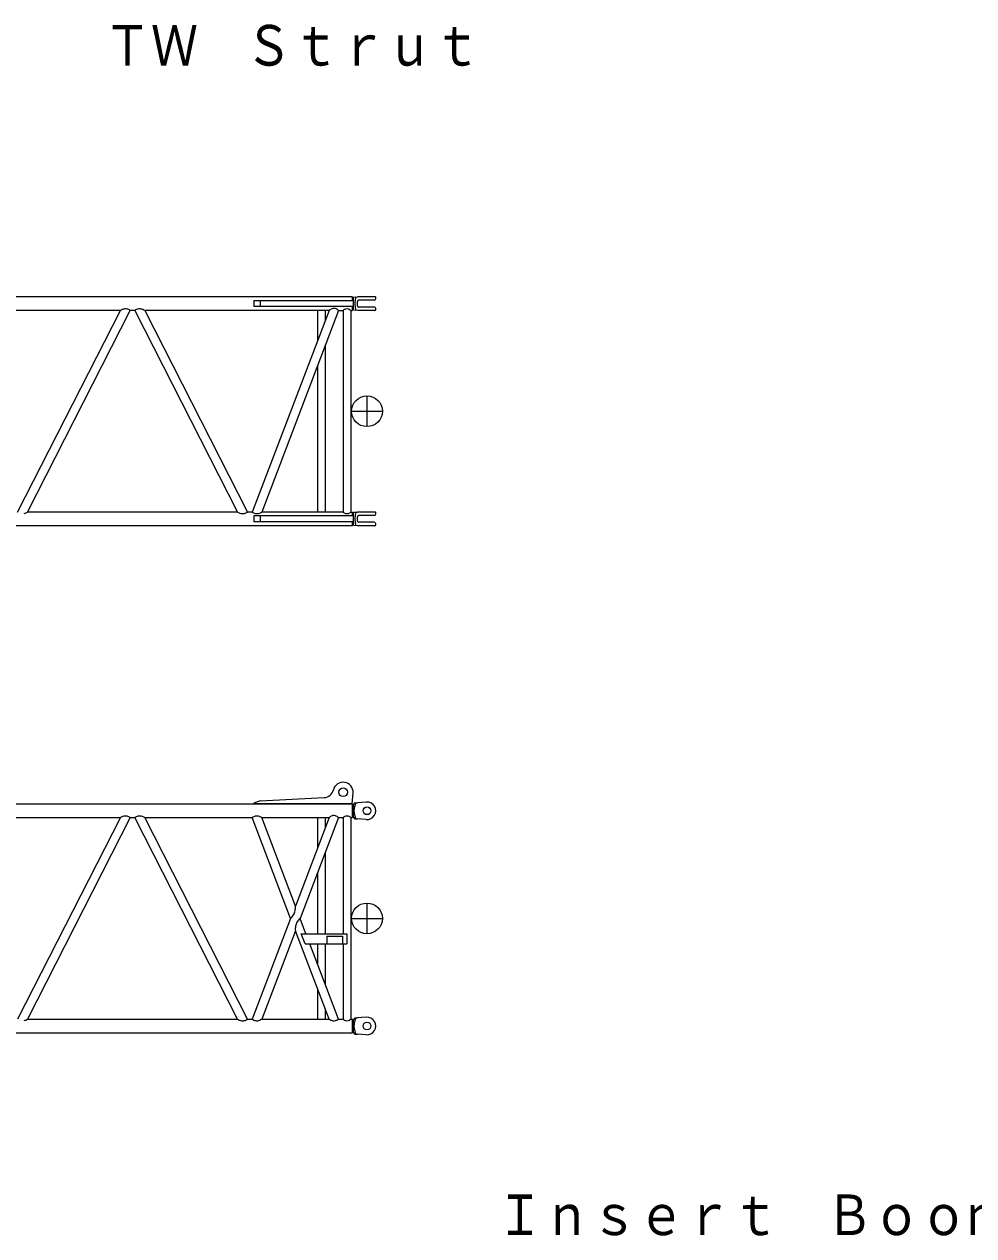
# Model space of a CAD drawing. Units: millimetres on the paper. Extents: x -420 to 420, y -297 to 297.
# Drawn here: x -312.5 to -209.7, y 14.5 to 145.9 of the extents above; entities that cross this region are included whole.
import ezdxf
from ezdxf.enums import TextEntityAlignment as Align

# ---------------------------------------------------------------- set-up
doc = ezdxf.new("R2010")
doc.units = ezdxf.units.MM
doc.linetypes.add('CHAIN1', pattern=[8, 5, -1, 1, -1])
doc.layers.add('0-0_0', color=7, linetype='Continuous', lineweight=18)
doc.styles.add('ＭＳ ゴシック', font='')
doc.styles.get('ＭＳ ゴシック').set_extended_font_data('MS Gothic')

msp = doc.modelspace()

# ---------------------------------------------------------------- linework, layer by layer
at = {"layer": '0-0_0'}
for p, q in [((-276.988, 116.318), (-375.398, 116.318)), ((-287.643, 115.893), (-287.643, 115.26)), ((-276.893, 115.893), (-287.643, 115.893)), ((-286.976, 115.893), (-286.976, 115.26)), ((-276.988, 116.318), (-276.926, 116.21)), ((-276.988, 116.318), (-276.988, 115.893)), ((-276.926, 116.21), (-276.864, 116.21)), ((-276.926, 115.893), (-276.926, 116.21)), ((-276.893, 115.893), (-276.893, 115.26)), ((-276.845, 114.937), (-276.845, 116.217)), ((-276.8, 116.289), (-276.835, 116.227)), ((-276.8, 116.289), (-276.426, 116.318)), ((-274.526, 116.318), (-276.426, 116.318)), ((-276.426, 115.339), (-276.426, 115.814)), ((-274.61, 115.948), (-276.293, 115.948)), ((-274.443, 116.114), (-274.443, 116.235)), ((-302.111, 114.836), (-324.875, 114.836)), ((-313.245, 92.984), (-302.111, 114.836)), ((-312.175, 92.984), (-301.041, 114.836)), ((-300.545, 114.836), (-301.041, 114.836)), ((-300.545, 114.836), (-289.411, 92.984)), ((-279.503, 114.836), (-299.475, 114.836)), ((-299.475, 114.836), (-288.341, 92.984)), ((-279.503, 114.836), (-287.82, 92.984)), ((-276.893, 115.26), (-287.643, 115.26)), ((-278.483, 114.836), (-286.8, 92.984)), ((-280.766, 114.836), (-280.766, 111.517)), ((-279.92, 114.836), (-279.92, 113.741)), ((-278.483, 114.836), (-277.983, 114.836)), ((-277.983, 114.836), (-277.983, 92.984)), ((-277.136, 114.836), (-277.136, 92.984)), ((-277.136, 114.836), (-276.988, 114.836)), ((-276.988, 115.26), (-276.988, 114.836)), ((-276.988, 114.836), (-276.926, 114.943)), ((-276.926, 114.943), (-276.926, 115.26)), ((-276.926, 114.943), (-276.864, 114.943)), ((-276.8, 114.865), (-276.835, 114.927)), ((-276.426, 114.835), (-276.8, 114.865)), ((-274.526, 114.835), (-276.426, 114.835)), ((-274.61, 115.206), (-276.293, 115.206)), ((-274.443, 114.918), (-274.443, 115.039)), ((-279.92, 111.061), (-279.92, 92.984)), ((-280.766, 108.836), (-280.766, 92.984)), ((-289.411, 92.984), (-312.175, 92.984)), ((-287.82, 92.984), (-288.341, 92.984)), ((-276.893, 92.56), (-287.643, 92.56)), ((-287.643, 92.56), (-287.643, 91.927)), ((-276.893, 91.927), (-287.643, 91.927)), ((-286.976, 92.56), (-286.976, 91.927)), ((-277.983, 92.984), (-286.8, 92.984)), ((-277.136, 92.984), (-276.988, 92.984)), ((-276.988, 92.984), (-276.926, 92.877)), ((-276.988, 92.984), (-276.988, 92.56)), ((-276.988, 91.927), (-276.988, 91.503)), ((-276.926, 92.877), (-276.864, 92.877)), ((-276.926, 92.56), (-276.926, 92.877)), ((-276.926, 91.61), (-276.926, 91.927)), ((-276.893, 92.56), (-276.893, 91.927)), ((-276.845, 91.604), (-276.845, 92.883)), ((-276.8, 92.955), (-276.835, 92.893)), ((-276.8, 92.955), (-276.426, 92.985)), ((-274.526, 92.985), (-276.426, 92.985)), ((-276.426, 92.006), (-276.426, 92.481)), ((-274.61, 92.614), (-276.293, 92.614)), ((-274.443, 92.781), (-274.443, 92.902)), ((-276.988, 91.503), (-375.398, 91.503)), ((-276.988, 91.503), (-276.926, 91.61)), ((-276.926, 91.61), (-276.864, 91.61)), ((-276.8, 91.531), (-276.835, 91.593)), ((-276.426, 91.502), (-276.8, 91.531)), ((-274.526, 91.502), (-276.426, 91.502)), ((-274.61, 91.873), (-276.293, 91.873)), ((-274.443, 91.585), (-274.443, 91.706)), ((-286.976, 61.701), (-280.018, 62.042)), ((-276.988, 61.351), (-276.895, 62.549)), ((-375.398, 61.351), (-276.988, 61.351)), ((-286.976, 61.701), (-287.643, 61.451)), ((-287.643, 61.451), (-287.643, 61.351)), ((-287.643, 61.401), (-276.985, 61.401)), ((-276.926, 61.244), (-276.988, 61.351)), ((-276.988, 61.351), (-276.988, 59.87)), ((-276.926, 61.244), (-276.926, 59.977)), ((-276.926, 61.244), (-276.864, 61.244)), ((-276.845, 59.971), (-276.845, 61.25)), ((-276.835, 61.261), (-276.705, 61.486)), ((-276.721, 61.057), (-276.665, 61.198)), ((-276.705, 61.486), (-276.426, 61.486)), ((-275.464, 61.558), (-276.426, 61.486)), ((-324.875, 59.87), (-302.111, 59.87)), ((-302.111, 59.87), (-313.245, 38.018)), ((-301.041, 59.87), (-312.175, 38.018)), ((-301.041, 59.87), (-300.545, 59.87)), ((-289.411, 38.018), (-300.545, 59.87)), ((-288.341, 38.018), (-299.475, 59.87)), ((-299.475, 59.87), (-287.82, 59.87)), ((-283.661, 48.944), (-287.82, 59.87)), ((-286.8, 59.87), (-279.503, 59.87)), ((-283.151, 50.284), (-286.8, 59.87)), ((-279.503, 59.87), (-283.151, 50.284)), ((-278.483, 59.87), (-282.641, 48.944)), ((-280.766, 59.87), (-280.766, 56.55)), ((-279.92, 59.87), (-279.92, 58.775)), ((-278.483, 59.87), (-277.983, 59.87)), ((-277.983, 59.87), (-277.983, 47.277)), ((-277.136, 59.87), (-277.136, 38.018)), ((-277.136, 59.87), (-276.988, 59.87)), ((-276.926, 59.977), (-276.988, 59.87)), ((-276.926, 59.977), (-276.864, 59.977)), ((-276.705, 59.736), (-276.835, 59.961)), ((-276.665, 60.023), (-276.721, 60.164)), ((-276.705, 59.736), (-276.426, 59.736)), ((-275.464, 59.663), (-276.426, 59.736)), ((-279.92, 56.095), (-279.92, 47.277)), ((-280.766, 53.87), (-280.766, 47.277)), ((-283.661, 48.944), (-287.82, 38.018)), ((-282.007, 47.277), (-282.641, 48.944)), ((-283.151, 47.604), (-286.8, 38.018)), ((-279.503, 38.018), (-283.151, 47.604)), ((-282.517, 47.277), (-277.56, 47.277)), ((-282.105, 46.194), (-282.517, 47.277)), ((-277.56, 47.277), (-277.56, 46.194)), ((-282.105, 46.194), (-277.56, 46.194)), ((-278.483, 38.018), (-281.595, 46.194)), ((-280.766, 46.194), (-280.766, 44.018)), ((-279.92, 46.194), (-279.92, 41.793)), ((-279.726, 47.027), (-278.06, 47.027)), ((-279.726, 47.027), (-279.726, 46.194)), ((-278.06, 47.027), (-278.06, 46.194)), ((-277.983, 46.194), (-277.983, 38.018)), ((-280.766, 41.337), (-280.766, 38.018)), ((-279.92, 39.113), (-279.92, 38.018)), ((-276.835, 37.927), (-276.705, 38.152)), ((-276.705, 38.152), (-276.426, 38.152)), ((-275.464, 38.225), (-276.426, 38.152)), ((-312.175, 38.018), (-289.411, 38.018)), ((-288.341, 38.018), (-287.82, 38.018)), ((-286.8, 38.018), (-279.503, 38.018)), ((-278.483, 38.018), (-277.983, 38.018)), ((-277.136, 38.018), (-276.988, 38.018)), ((-276.926, 37.911), (-276.988, 38.018)), ((-276.988, 38.018), (-276.988, 36.536)), ((-276.926, 37.911), (-276.926, 36.644)), ((-276.926, 37.911), (-276.864, 37.911)), ((-276.845, 36.638), (-276.845, 37.917)), ((-276.721, 37.724), (-276.665, 37.865)), ((-276.665, 36.689), (-276.721, 36.831)), ((-375.398, 36.536), (-276.988, 36.536)), ((-276.926, 36.644), (-276.988, 36.536)), ((-276.926, 36.644), (-276.864, 36.644)), ((-276.705, 36.402), (-276.835, 36.627)), ((-276.705, 36.402), (-276.426, 36.402)), ((-275.464, 36.33), (-276.426, 36.402))]:
    msp.add_line(p, q, dxfattribs=at)
at = {"layer": '0-0_0', "linetype": 'CHAIN1'}
for p, q in [((-275.393, 105.577), (-275.393, 102.243)), ((-277.06, 103.91), (-273.726, 103.91)), ((-275.393, 50.611), (-275.393, 47.277)), ((-277.06, 48.944), (-273.726, 48.944))]:
    msp.add_line(p, q, dxfattribs=at)
at = {"layer": '0-0_0'}
for centre, radius in [((-275.393, 103.91), 1.667), ((-277.976, 62.618), 0.475), ((-275.393, 60.611), 0.425), ((-275.393, 60.611), 0.417), ((-275.393, 48.944), 1.667), ((-275.393, 37.277), 0.425), ((-275.393, 37.277), 0.417)]:
    msp.add_circle(centre, radius, dxfattribs=at)
for centre, radius, start, end in [((-276.864, 116.243), 0.0333, 270.00051, 330.00024), ((-274.573, 115.586), 2.132, 176.90667, 180.25187), ((-274.573, 115.567), 2.132, 179.74808, 183.09371), ((-275.6, 115.642), 1.103, 170.45206, 176.91499), ((-275.767, 115.662), 0.936, 162.34553, 169.96578), ((-280.52, 117.183), 4.054, 342.23615, 343.99492), ((-276.725, 116.214), 0.127, 347.77983, 43.74114), ((-277.199, 116.23), 0.6, 343.95944, 355.85139), ((-276.293, 115.814), 0.133, 90.00004, 180.00002), ((-274.61, 116.114), 0.167, 269.99996, 359.99996), ((-274.526, 116.235), 0.0833, 359.99996, 89.99998), ((-301.492, 113.843), 1.17, 103.39216, 121.96022), ((-301.564, 114.169), 0.837, 77.77837, 103.74154), ((-301.629, 113.959), 1.055, 56.18215, 76.76774), ((-299.957, 113.959), 1.055, 103.2317, 123.8179), ((-300.022, 114.169), 0.837, 76.25835, 102.22099), ((-300.094, 113.843), 1.17, 58.03978, 76.60773), ((-278.841, 114.054), 1.024, 109.07809, 130.24062), ((-278.978, 114.474), 0.582, 72.6525, 109.8881), ((-279.096, 114.186), 0.894, 46.69154, 70.94846), ((-277.471, 114.2), 0.817, 107.12373, 128.79424), ((-277.56, 114.482), 0.521, 73.00155, 106.99815), ((-277.648, 114.2), 0.817, 51.20572, 72.87608), ((-276.864, 114.91), 0.0333, 30.00129, 90.00255), ((-275.6, 115.512), 1.103, 183.08538, 189.54816), ((-275.767, 115.492), 0.936, 190.03463, 197.65474), ((-280.519, 113.971), 4.054, 16.00511, 17.76394), ((-276.725, 114.94), 0.127, 316.25755, 12.22143), ((-277.199, 114.923), 0.6, 4.14942, 16.0408), ((-276.293, 115.339), 0.133, 179.99998, 269.99997), ((-274.61, 115.039), 0.167, 359.99996, 89.99998), ((-274.526, 114.918), 0.0833, 269.99996, 359.99996), ((-312.794, 93.978), 1.171, 283.38462, 301.94581), ((-288.792, 93.976), 1.169, 238.02495, 256.59968), ((-288.864, 93.651), 0.836, 256.25074, 282.23165), ((-288.929, 93.86), 1.054, 283.24075, 303.82995), ((-287.257, 93.86), 1.054, 236.17005, 256.75925), ((-287.322, 93.651), 0.836, 257.76835, 283.74926), ((-287.394, 93.976), 1.169, 283.40032, 301.97505), ((-277.471, 93.621), 0.817, 231.20576, 252.87627), ((-277.56, 93.338), 0.521, 253.00185, 286.99845), ((-277.648, 93.621), 0.817, 287.12392, 308.79428), ((-276.864, 92.91), 0.0333, 270.00051, 330.00024), ((-274.573, 92.253), 2.132, 176.90667, 180.25187), ((-274.573, 92.234), 2.132, 179.74804, 183.0939), ((-275.6, 92.308), 1.103, 170.45206, 176.91499), ((-275.6, 92.178), 1.103, 183.08563, 189.54887), ((-275.767, 92.158), 0.936, 190.03538, 197.65494), ((-275.767, 92.328), 0.936, 162.34553, 169.96578), ((-280.52, 93.849), 4.054, 342.23615, 343.99492), ((-276.725, 92.881), 0.127, 347.77983, 43.74113), ((-277.199, 92.897), 0.6, 343.95943, 355.85139), ((-276.293, 92.481), 0.133, 90.00004, 180.00002), ((-276.293, 92.006), 0.133, 179.99998, 269.99997), ((-274.61, 92.781), 0.167, 269.99996, 359.99996), ((-274.526, 92.902), 0.0833, 359.99996, 89.99998), ((-276.864, 91.577), 0.0333, 30.00129, 90.00255), ((-280.518, 90.638), 4.053, 16.00471, 17.76413), ((-276.725, 91.606), 0.127, 316.25871, 12.21991), ((-277.199, 91.59), 0.6, 4.1484, 16.04039), ((-274.61, 91.706), 0.167, 359.99996, 89.99998), ((-274.526, 91.585), 0.0833, 269.99996, 359.99996), ((-277.976, 62.618), 1.083, 356.34209, 166.83625), ((-280.07, 63.108), 1.067, 272.80982, 346.83626), ((-276.864, 61.277), 0.0333, 269.99472, 329.99735), ((-275.372, 60.613), 1.43, 173.99854, 180.09637), ((-275.371, 60.608), 1.43, 179.90365, 186.00075), ((-275.651, 60.643), 1.149, 166.44531, 174.03342), ((-275.651, 60.578), 1.149, 185.96589, 193.55277), ((-275.672, 60.639), 1.13, 158.2942, 166.01351), ((-277.755, 61.63), 1.173, 338.39128, 345.82808), ((-276.797, 61.417), 0.193, 337.71674, 20.922), ((-275.393, 60.611), 0.95, 265.70082, 94.29912), ((-301.492, 58.877), 1.17, 103.39273, 121.96031), ((-301.564, 59.202), 0.837, 77.77801, 103.74216), ((-301.629, 58.993), 1.055, 56.18193, 76.767), ((-299.958, 58.993), 1.055, 103.23244, 123.81812), ((-300.022, 59.202), 0.837, 76.25772, 102.22134), ((-300.094, 58.877), 1.17, 58.03969, 76.60715), ((-287.238, 58.992), 1.053, 103.83706, 123.57019), ((-287.31, 59.279), 0.757, 76.28216, 103.71756), ((-287.382, 58.992), 1.053, 56.42983, 76.16272), ((-278.841, 59.088), 1.024, 109.07753, 130.24055), ((-278.978, 59.508), 0.582, 72.65294, 109.88745), ((-279.096, 59.219), 0.894, 46.6917, 70.94919), ((-277.471, 59.233), 0.817, 107.12454, 128.79439), ((-277.56, 59.516), 0.521, 73.00078, 106.99892), ((-277.648, 59.233), 0.817, 51.20558, 72.87528), ((-276.864, 59.944), 0.0333, 29.9991, 89.99818), ((-275.672, 60.582), 1.129, 193.98415, 201.70485), ((-277.755, 59.591), 1.173, 14.17162, 21.60907), ((-276.797, 59.805), 0.193, 339.07415, 22.28616), ((-284.959, 50.128), 1.814, 349.23459, 4.91756), ((-284.734, 50.147), 1.612, 311.7029, 329.35401), ((-284.629, 50.06), 1.477, 330.20693, 349.46357), ((-281.569, 47.74), 1.612, 131.70265, 149.35384), ((-281.344, 47.759), 1.814, 169.2347, 184.91753), ((-281.674, 47.828), 1.477, 150.20708, 169.46375), ((-276.797, 38.083), 0.193, 337.71676, 20.92276), ((-275.393, 37.277), 0.95, 265.70082, 94.29912), ((-312.794, 39.011), 1.17, 283.39285, 301.96031), ((-288.792, 39.011), 1.17, 238.03929, 256.60676), ((-288.864, 38.685), 0.837, 256.25782, 282.22257), ((-288.929, 38.895), 1.055, 283.2333, 303.81805), ((-287.251, 38.84), 1, 235.28763, 256.10595), ((-287.319, 38.611), 0.762, 256.98188, 284.33032), ((-287.395, 38.931), 1.09, 284.0102, 303.12217), ((-278.921, 38.895), 1.053, 236.4295, 256.16266), ((-278.993, 38.609), 0.757, 256.28259, 283.71786), ((-279.065, 38.895), 1.053, 283.83719, 303.57016), ((-277.471, 38.654), 0.817, 231.20561, 252.87546), ((-277.56, 38.372), 0.521, 253.00108, 286.99922), ((-277.648, 38.654), 0.817, 287.12472, 308.79442), ((-276.864, 37.944), 0.0333, 269.99472, 329.99735), ((-275.372, 37.28), 1.43, 173.99853, 180.09637), ((-275.371, 37.275), 1.43, 179.90365, 186.0008), ((-275.651, 37.31), 1.149, 166.44529, 174.03342), ((-275.651, 37.245), 1.149, 185.96594, 193.55285), ((-275.672, 37.306), 1.13, 158.29403, 166.01353), ((-275.672, 37.248), 1.129, 193.98424, 201.7049), ((-277.755, 38.297), 1.173, 338.3911, 345.82825), ((-276.864, 36.611), 0.0333, 29.9991, 89.99818), ((-277.755, 36.257), 1.173, 14.17149, 21.60902), ((-276.797, 36.471), 0.193, 339.07417, 22.28577)]:
    msp.add_arc(centre, radius, start, end, dxfattribs=at)

# ---------------------------------------------------------------- texts
at = {"layer": '0-0_0', "style": 'ＭＳ ゴシック', "width": 0.85}
for s, p in [('ＴＷ\u3000Ｓｔｒｕｔ', (-303.896, 140.054)), ('Ｉｎｓｅｒｔ\u3000Ｂｏｏｍ', (-261.367, 13.3))]:
    msp.add_text(s, height=4.399, dxfattribs=at).set_placement(p, align=Align.BOTTOM_LEFT)

doc.saveas('drawing.dxf')
